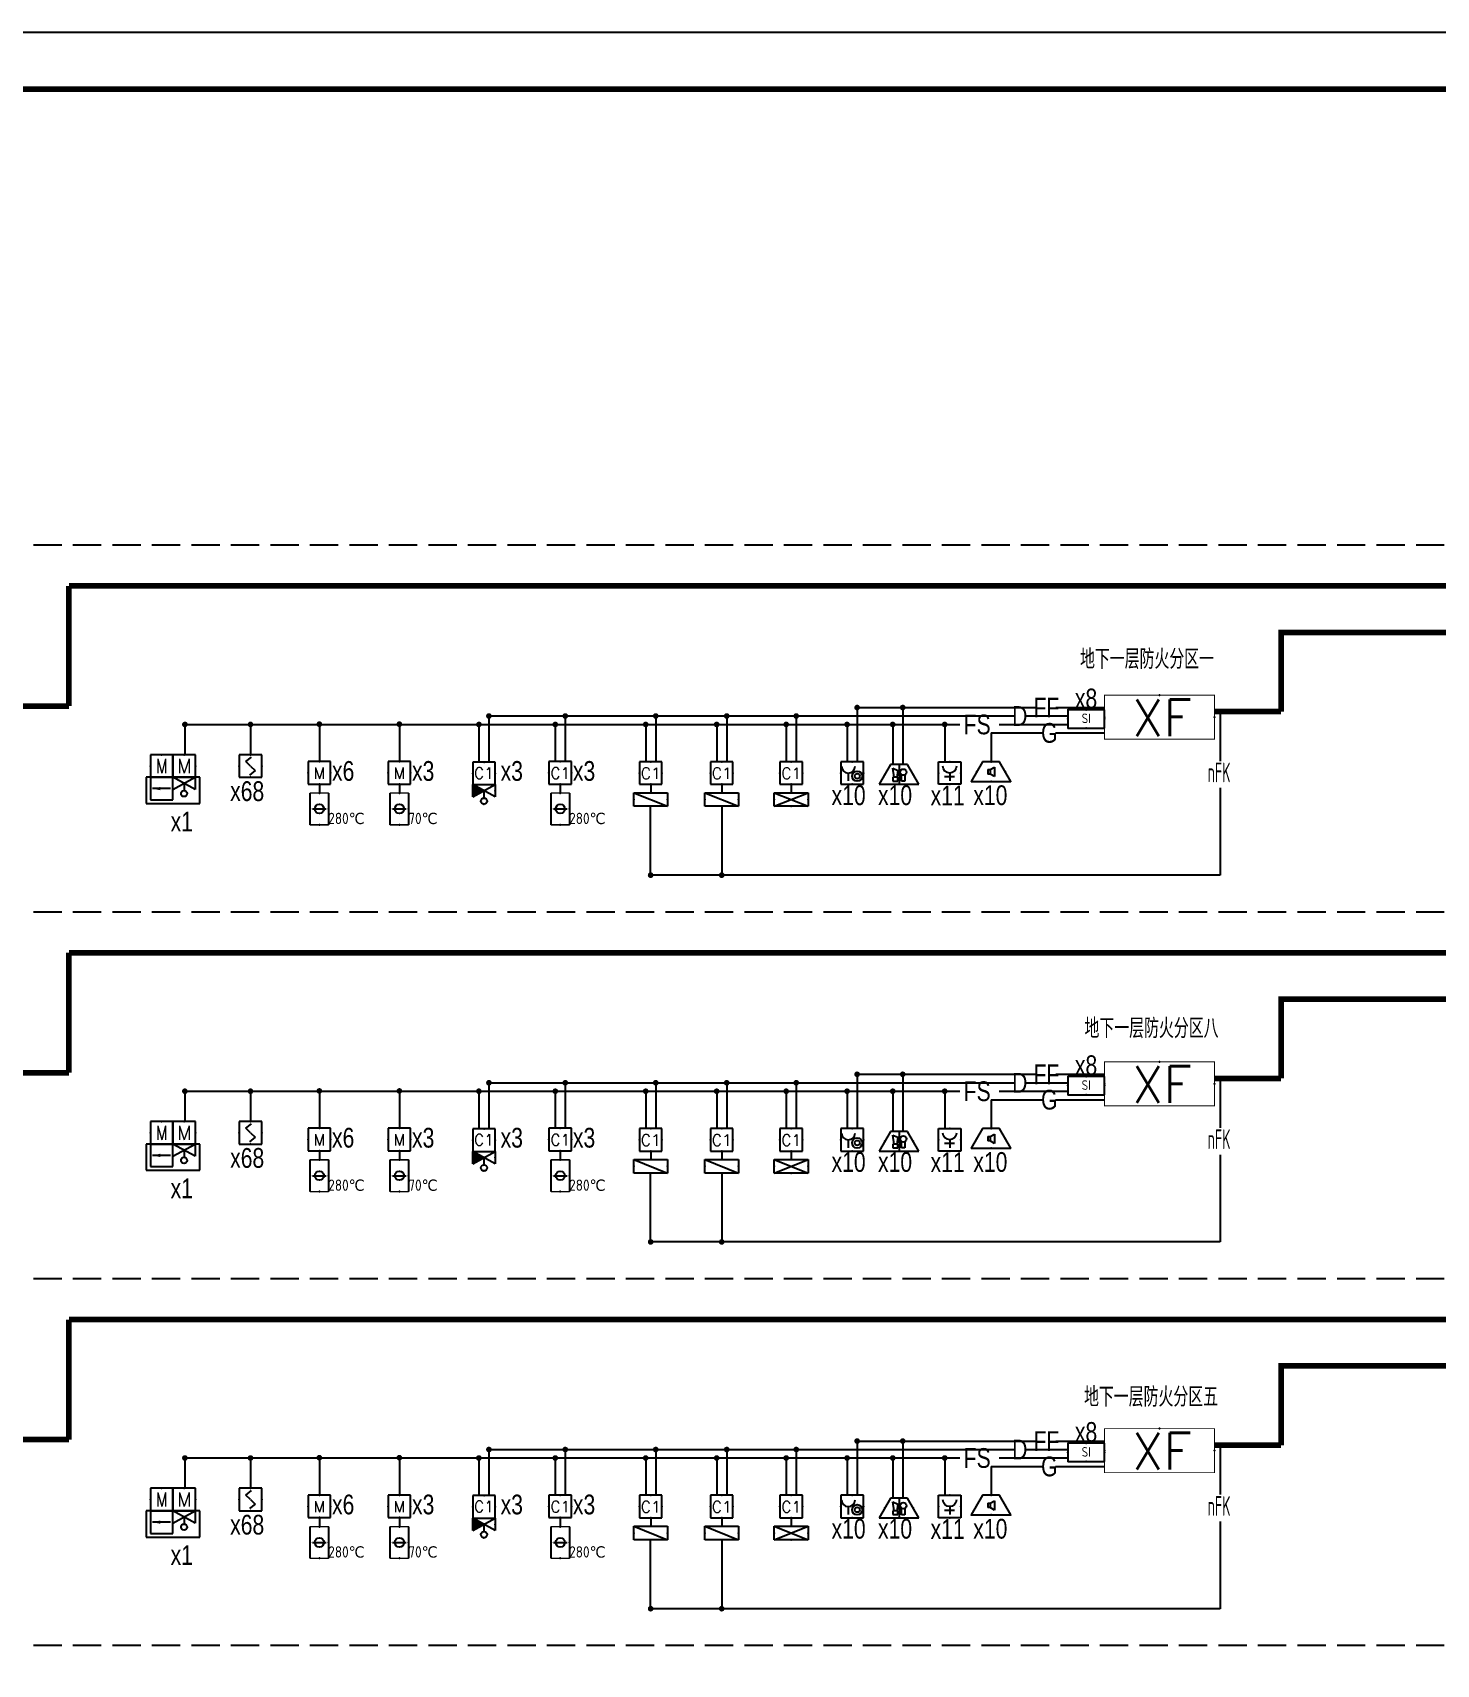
# Model space of a CAD drawing. Extents: x 169898 to 274998, y 61454 to 361069.
# Drawn here: x 204984 to 229860, y 232895 to 261813 of the extents above; entities that cross this region are included whole.
import ezdxf
from ezdxf.enums import TextEntityAlignment as Align

# ---------------------------------------------------------------- set-up
doc = ezdxf.new("R2010")
doc.units = 0
doc.header["$LTSCALE"] = 1000
doc.header["$MEASUREMENT"] = 0
doc.linetypes.add('CONTINOUS', pattern=[0])
doc.linetypes.add('DASH', pattern=[0.35, 0.25, -0.1])
doc.layers.get('0').update_dxf_attribs({"linetype": 'CONTINUOUS'})
for name, color, linetype in [('EQUIP-消防', 3, 'CONTINUOUS'), ('EQUIP-箱柜', 3, 'CONTINUOUS'), ('LAYER1', 7, 'CONTINOUS'), ('SIG_TEXT', 7, 'CONTINUOUS'), ('TEL_TEXT', 3, 'CONTINUOUS'), ('TEL_TITLE', 7, 'CONTINUOUS'), ('WIRE-照明', 1, 'CONTINUOUS')]:
    doc.layers.add(name, color=color, linetype=linetype)
doc.styles.add('_HZTXT', font='ROS', dxfattribs={"width": 0.8, "bigfont": 'JD'})
doc.styles.add('_TCH_LABEL', font='COMPLEX', dxfattribs={"bigfont": 'GBCBIG'})
doc.styles.add('_TEL_DIM', font='SIMPLEX', dxfattribs={"width": 0.8, "height": 3.5, "bigfont": 'JD'})
doc.styles.get("Standard").update_dxf_attribs({"font": 'gbenor.shx', "bigfont": 'gbcbig.shx'})

# ---------------------------------------------------------------- blocks, each defined once
blk = doc.blocks.new('$equip$00001700')
for p, q in [((-0.5, 0.5), (-0.5, -0.5)), ((0.5, 0.5), (-0.5, 0.5)), ((-0.2, 0.2), (0.05, 0.4)), ((0, 0), (-0.2, 0.2)), ((0, 0), (0.2, -0.2)), ((0.5, -0.5), (0.5, 0.5)), ((-0.5, -0.5), (0.5, -0.5)), ((0.2, -0.2), (-0.05, -0.4))]:
    blk.add_line(p, q)
for p in [(-0.5, 0), (0, 0.5), (0.5, 0), (0, -0.5)]:
    blk.add_point(p)
at = {"flags": 1}
for tag, height, p in [('A', 0.00002, (0, 0)), ('B', 0.4, (0.75, -0.204))]:
    blk.add_attdef(tag, text='', height=height, dxfattribs=at).set_placement(p, align=Align.MIDDLE_CENTER)
blk = doc.blocks.new('$equip$00001711')
for p, q in [((-0.5, 1), (-0.5, 0)), ((0.5, 1), (-0.5, 1)), ((0.5, 0), (0.5, 1)), ((-0.5, 0), (0.5, 0)), ((-0.169, 0.5), (-0.169, 0.15))]:
    blk.add_line(p, q)
for radius in [0.226, 0.113]:
    blk.add_circle((0.227, 0.36), radius)
blk.add_arc((-0.169, 0.8), 0.3, 180, 0)
for p in [(0, 1), (-0.5, 0.5), (0, 0), (0.5, 0.5)]:
    blk.add_point(p)
at = {"flags": 1}
for tag, height, p in [('A', 0.00002, (0, 0)), ('B', 0.4, (0.759, 0.309))]:
    blk.add_attdef(tag, text='', height=height, dxfattribs=at).set_placement(p, align=Align.MIDDLE_CENTER)
blk = doc.blocks.new('$equip$00001712')
for p, q in [((-0.5, 1), (-0.5, 0)), ((0.5, 1), (-0.5, 1)), ((0.5, 0), (0.5, 1)), ((-0.5, 0), (0.5, 0)), ((-0.219, 0.331), (0.222, 0.331)), ((0, 0.5), (0, 0.15))]:
    blk.add_line(p, q)
blk.add_arc((0, 0.8), 0.3, 180, 0)
for p in [(0, 1), (-0.5, 0.5), (0, 0), (0.5, 0.5)]:
    blk.add_point(p)
at = {"flags": 1}
for tag, height, p in [('A', 0.00002, (0, 0)), ('B', 0.4, (0.726, 0.302))]:
    blk.add_attdef(tag, text='', height=height, dxfattribs=at).set_placement(p, align=Align.MIDDLE_CENTER)
blk = doc.blocks.new('A$C5F0073ED')
blk.add_point((351, 1))
at = {"layer": 'EQUIP-消防'}
for p, q in [((202, 350), (0, 1)), ((502, 350), (202, 350)), ((502, 350), (202, 350)), ((352, 350), (352, 0)), ((703, 1), (502, 350)), ((0, 1), (703, 1)), ((244, 285), (332, 245)), ((264, 125), (244, 285)), ((332, 125), (244, 125)), ((244, 125), (244, 57)), ((244, 57), (332, 57)), ((332, 245), (312, 125)), ((332, 57), (332, 125)), ((396, 56), (396, 170)), ((456, 56), (396, 56)), ((456, 170), (456, 56))]:
    blk.add_line(p, q, dxfattribs=at)
blk.add_circle((426, 216), 55.4, dxfattribs=at)
for p in [(352, 350), (101, 175), (602, 175)]:
    blk.add_point(p, dxfattribs=at)
at = {"color": 7, "style": '_TEL_DIM', "flags": 1}
blk.add_attdef('A', text='', height=0.01, dxfattribs=at).set_placement((351, 1), align=Align.MIDDLE_CENTER)
blk = doc.blocks.new('$equip$00002776')
for p, q in [((0.65, 0.65), (-0.65, 0.65)), ((-0.65, 0.65), (-0.65, 0)), ((0.65, 0), (0.65, 0.65)), ((-0.65, 0), (0.65, 0))]:
    blk.add_line(p, q)
at = {"const_width": 0.04}
blk.add_lwpolyline([(-0.65, 0.65), (-0.65, 0), (0.65, 0), (0.65, 0.65), (-0.65, 0.65), (-0.65, 0)], dxfattribs=at)
for p in [(0, 0.65), (-0.65, 0.325), (0, 0), (0.65, 0.325)]:
    blk.add_point(p)
at = {"color": 7}
blk.add_attdef('$TEXT$', text='', height=0.34, dxfattribs=at).set_placement((0.006, 0.343), align=Align.MIDDLE_CENTER)
at = {"color": 7, "flags": 1}
for tag, height, p in [('A', 0.00002, (0, 0)), ('B', 0.4, (0.905, 0.246))]:
    blk.add_attdef(tag, text='', height=height, dxfattribs=at).set_placement(p, align=Align.MIDDLE_CENTER)
blk = doc.blocks.new('$equip$00002677')
for p, q in [((-0.3, 0.699), (-0.703, 0)), ((0.3, 0.699), (-0.3, 0.699)), ((0.703, 0), (0.3, 0.699)), ((-0.703, 0), (0.703, 0)), ((-0.117, 0.421), (-0.117, 0.26)), ((-0.117, 0.421), (-0.036, 0.421)), ((-0.036, 0.26), (-0.117, 0.26)), ((-0.036, 0.421), (0.118, 0.503)), ((-0.036, 0.421), (-0.036, 0.26)), ((0.118, 0.173), (-0.036, 0.26)), ((0.118, 0.503), (0.118, 0.173))]:
    blk.add_line(p, q)
at = {"const_width": 0.04}
blk.add_lwpolyline([(-0.3, 0.699), (0.3, 0.699), (0.703, 0), (-0.703, 0), (-0.3, 0.699), (0.3, 0.699)], dxfattribs=at)
blk.add_lwpolyline([(-0.3, 0.699), (0.3, 0.699), (0.703, 0), (-0.703, 0), (-0.3, 0.699), (0.3, 0.699)], dxfattribs=at)
for p in [(0, 0.699), (-0.501, 0.349), (0, 0), (0.502, 0.349)]:
    blk.add_point(p)
at = {"color": 7, "flags": 1}
for tag, height, p in [('A', 0.00002, (0, 0)), ('B', 0.4, (0.961, 0.299))]:
    blk.add_attdef(tag, text='', height=height, dxfattribs=at).set_placement(p, align=Align.MIDDLE_CENTER)
blk = doc.blocks.new('$equip$00001424')
for p, q in [((-0.75, 0), (0.75, 0.6)), ((-0.75, 0.6), (0.75, 0)), ((0.75, 0.6), (-0.75, 0.6)), ((-0.75, 0.6), (-0.75, 0)), ((-0.75, 0), (0.75, 0)), ((0.75, 0), (0.75, 0.6))]:
    blk.add_line(p, q)
for p in [(-0.75, 0.3), (0, 0.6), (0, 0), (0.75, 0.3)]:
    blk.add_point(p)
at = {"style": '_TCH_LABEL', "flags": 9}
blk.add_attdef('A', (0, 0), '', height=0.00002, dxfattribs=at)
blk = doc.blocks.new('$equip_U$00000168(HT0578)')
at = {"color": 3}
for p, q in [((0.5, 1), (-0.5, 1)), ((-0.5, 1), (-0.5, 0)), ((0.5, 1), (-0.5, 1)), ((-0.5, 1), (-0.5, 0)), ((0.5, 0), (0.5, 1)), ((0.5, 0), (0.5, 1)), ((-0.5, 0), (0.5, 0)), ((-0.5, 0), (0.5, 0))]:
    blk.add_line(p, q, dxfattribs=at)
at = {"color": 3, "const_width": 0.0125}
for points in [[(-0.5, 1), (-0.5, 0)], [(0.5, 1), (-0.5, 1)], [(0.5, 0), (0.5, 1)], [(-0.5, 0), (0.5, 0)]]:
    blk.add_lwpolyline(points, dxfattribs=at)
for p in [(0, 1), (-0.5, 0.5), (0, 0), (0.5, 0.5)]:
    blk.add_point(p)
at = {"color": 7, "style": '_TEL_DIM'}
blk.add_attdef('$TEXT$', text='', height=0.5, dxfattribs=at).set_placement((0.004, 0.487), align=Align.MIDDLE_CENTER)
at = {"color": 7, "style": '_TEL_DIM', "flags": 1}
blk.add_attdef('A', text='', height=0.000025, dxfattribs=at).set_placement((0, 0), align=Align.MIDDLE_CENTER)
blk = doc.blocks.new('$equip_U$00000156(HT0578)')
at = {"color": 3}
for p, q in [((1, 1), (0, 1)), ((0, 1), (0, 0)), ((1, 0), (1, 1)), ((0, 0), (-1, 0)), ((-1, 0), (-1, -1)), ((0, 0), (1, 0)), ((1, 0), (0, 0)), ((0, 0), (0, -1)), ((0, -1), (0, 0)), ((1, -1), (1, 0)), ((-1, -1), (0, -1)), ((0, -1), (1, -1))]:
    blk.add_line(p, q, dxfattribs=at)
at = {"color": 3, "linetype": 'Continuous'}
for p, q in [((-0.99, 0), (-0.99, 0.54)), ((-0.99, 0.54), (0, 0)), ((0, 0.54), (-0.99, 0)), ((-0.495, 0.27), (-0.495, 0.585)), ((0, 0.54), (0, 0))]:
    blk.add_line(p, q, dxfattribs=at)
at = {"color": 7}
blk.add_line((0.1, 0.5), (0.9, 0.5), dxfattribs=at)
at = {"color": 4, "linetype": 'DASH'}
blk.add_lwpolyline([(-1.188, 0), (1.188, 0), (1.188, 1.159), (-1.188, 1.159)], close=True, dxfattribs=at)
at = {"color": 3}
blk.add_lwpolyline([(-1, 0), (1, 0), (1, 0), (-1, 0)], close=True, dxfattribs=at)
at = {"color": 3, "linetype": 'Continuous'}
blk.add_circle((-0.495, 0.72), 0.135, dxfattribs=at)
for p in [(-0.99, 0), (1, 0), (-1, -0.5), (1, -0.5), (-0.5, -1), (0, -1), (0.5, -1)]:
    blk.add_point(p)
at = {"color": 7}
blk.add_solid([(0.9, 0.5), (0.551, 0.575), (0.551, 0.425)], dxfattribs=at)
at = {"color": 7, "style": '_TEL_DIM', "flags": 1}
blk.add_attdef('A', text='', height=0.000025, dxfattribs=at).set_placement((0, 0), align=Align.MIDDLE_CENTER)
at = {"color": 7, "style": '_TEL_DIM'}
blk.add_attdef('$TEXT$', text='', height=0.627, dxfattribs=at).set_placement((-0.503, -0.5), align=Align.MIDDLE_CENTER)
at = {"color": 3, "style": '_TEL_DIM', "width": 0.8}
blk.add_attdef('M', text='', height=0.627, dxfattribs=at).set_placement((0.497, -0.5), align=Align.MIDDLE_CENTER)
blk = doc.blocks.new('$equip_U$00000169(HT0578)')
at = {"color": 1}
for p, q in [((0.5, 1), (-0.5, 1)), ((-0.5, 1), (-0.5, 0)), ((0.5, 1), (-0.5, 1)), ((-0.5, 1), (-0.5, 0)), ((0.5, 0), (0.5, 1)), ((0.5, 0), (0.5, 1)), ((-0.5, 0), (0.5, 0)), ((-0.5, 0), (0.5, 0))]:
    blk.add_line(p, q, dxfattribs=at)
at = {"color": 1, "const_width": 0.0125}
for points in [[(-0.5, 1), (-0.5, 0)], [(0.5, 1), (-0.5, 1)], [(0.5, 0), (0.5, 1)], [(-0.5, 0), (0.5, 0)]]:
    blk.add_lwpolyline(points, dxfattribs=at)
for p in [(0, 1), (-0.5, 0.5), (0, 0), (0.5, 0.5)]:
    blk.add_point(p)
at = {"color": 7, "style": '_TEL_DIM'}
blk.add_attdef('$TEXT$', text='', height=0.5, dxfattribs=at).set_placement((0.004, 0.487), align=Align.MIDDLE_CENTER)
at = {"color": 7, "style": '_TEL_DIM', "flags": 1}
blk.add_attdef('A', text='', height=0.000025, dxfattribs=at).set_placement((0, 0), align=Align.MIDDLE_CENTER)
blk = doc.blocks.new('$equip$00002402')
at = {"lineweight": 20}
for p, q in [((0.322, 0.558), (-0.328, 0.558)), ((-0.328, -0.558), (0.322, -0.558))]:
    blk.add_line(p, q, dxfattribs=at)
for p, q in [((-0.328, -0.558), (-0.328, 0.558)), ((-0.242, 0), (0, 0)), ((0, 0), (0.242, 0)), ((0.322, 0.558), (0.322, -0.558))]:
    blk.add_line(p, q)
at = {"const_width": 0.04}
for points in [[(-0.328, -0.558), (-0.328, 0.558)], [(-0.328, 0.558), (0.322, 0.558), (0.322, -0.558), (-0.328, -0.558), (-0.328, 0.558), (0.322, 0.558)]]:
    blk.add_lwpolyline(points, dxfattribs=at)
blk.add_circle((-0.003, 0), 0.164)
for p in [(-0.328, 0), (-0.003, 0.558), (0.322, 0), (-0.003, -0.558)]:
    blk.add_point(p)
at = {"color": 7, "style": '_TEL_DIM', "flags": 1}
blk.add_attdef('A', text='', height=0.00002, dxfattribs=at).set_placement((0, 0), align=Align.MIDDLE_CENTER)
at = {"color": 7}
blk.add_attdef('$TEXT$', text='', height=0.4, dxfattribs=at).set_placement((0.832, -0.336), align=Align.MIDDLE_CENTER)
blk = doc.blocks.new('$equip$00002403')
for p, q in [((-0.328, -0.558), (-0.328, 0.558)), ((-0.242, 0), (0, 0)), ((0, 0), (0.242, 0)), ((0.322, 0.558), (0.322, -0.558))]:
    blk.add_line(p, q)
at = {"lineweight": 20}
for p, q in [((0.322, 0.558), (-0.328, 0.558)), ((-0.328, -0.558), (0.322, -0.558))]:
    blk.add_line(p, q, dxfattribs=at)
at = {"const_width": 0.04}
for points in [[(-0.328, 0.558), (0.322, 0.558), (0.322, -0.558), (-0.328, -0.558), (-0.328, 0.558), (0.322, 0.558)], [(-0.328, -0.558), (-0.328, 0.558)]]:
    blk.add_lwpolyline(points, dxfattribs=at)
blk.add_circle((-0.003, 0), 0.164)
for p in [(-0.328, 0), (-0.003, 0.558), (0.322, 0), (-0.003, -0.558)]:
    blk.add_point(p)
at = {"color": 7, "style": '_TEL_DIM', "flags": 1}
blk.add_attdef('A', text='', height=0.00002, dxfattribs=at).set_placement((0, 0), align=Align.MIDDLE_CENTER)
at = {"color": 7}
blk.add_attdef('$TEXT$', text='', height=0.4, dxfattribs=at).set_placement((0.957, -0.336), align=Align.MIDDLE_CENTER)
blk = doc.blocks.new('$equip_U$00000377(HT0787)')
at = {"const_width": 0.0125}
blk.add_lwpolyline([(-0.75, 0.6), (0.75, 0.6), (0.75, 0), (-0.75, 0), (-0.75, 0.6)], dxfattribs=at)
for p in [(0, 0.6), (-0.75, 0.3), (0.75, 0.3)]:
    blk.add_point(p)
at = {"color": 7, "style": '_TEL_DIM'}
blk.add_attdef('$TEXT$', text='', height=0.5, dxfattribs=at).set_placement((0.034, 0.291), align=Align.MIDDLE_CENTER)
at = {"color": 7, "style": '_TEL_DIM', "flags": 1}
for tag in ['A', 'REMARK']:
    blk.add_attdef(tag, text='', height=0.000025, dxfattribs=at).set_placement((0, 0), align=Align.MIDDLE_CENTER)
blk = doc.blocks.new('$equip_U$00000169(HT0787)')
at = {"color": 1}
for p, q in [((0.5, 1), (-0.5, 1)), ((-0.5, 1), (-0.5, 0)), ((0.5, 1), (-0.5, 1)), ((-0.5, 1), (-0.5, 0)), ((0.5, 0), (0.5, 1)), ((0.5, 0), (0.5, 1)), ((-0.5, 0), (0.5, 0)), ((-0.5, 0), (0.5, 0))]:
    blk.add_line(p, q, dxfattribs=at)
at = {"color": 1, "const_width": 0.0125}
for points in [[(-0.5, 1), (-0.5, 0)], [(0.5, 1), (-0.5, 1)], [(0.5, 0), (0.5, 1)], [(-0.5, 0), (0.5, 0)]]:
    blk.add_lwpolyline(points, dxfattribs=at)
for p in [(0, 1), (-0.5, 0.5), (0, 0), (0.5, 0.5)]:
    blk.add_point(p)
at = {"color": 7, "style": '_TEL_DIM'}
blk.add_attdef('$TEXT$', text='', height=0.5, dxfattribs=at).set_placement((0.004, 0.487), align=Align.MIDDLE_CENTER)
at = {"color": 7, "style": '_TEL_DIM', "flags": 1}
blk.add_attdef('A', text='', height=0.000025, dxfattribs=at).set_placement((0, 0), align=Align.MIDDLE_CENTER)
blk = doc.blocks.new('$equip_U$00000182(HT0787)')
at = {"color": 2}
for p, q in [((0.501, 1.545), (-0.499, 1)), ((-0.499, 1.545), (0.501, 1)), ((-0.499, 1), (-0.499, 1.545)), ((0.001, 1.273), (0.001, 1.591)), ((0.501, 1.545), (0.501, 1))]:
    blk.add_line(p, q, dxfattribs=at)
at = {"color": 1}
for p, q in [((-0.501, 1), (-0.501, 0)), ((0.499, 1), (-0.501, 1)), ((-0.501, 1), (-0.501, 0)), ((0.499, 1), (-0.501, 1)), ((0.499, 0), (0.499, 1)), ((0.499, 0), (0.499, 1)), ((-0.501, 0), (0.499, 0)), ((-0.501, 0), (0.499, 0))]:
    blk.add_line(p, q, dxfattribs=at)
at = {"color": 1, "const_width": 0.0125}
for points in [[(0.499, 1), (-0.501, 1)], [(-0.501, 1), (-0.501, 0)], [(0.499, 0), (0.499, 1)], [(-0.501, 0), (0.499, 0)]]:
    blk.add_lwpolyline(points, dxfattribs=at)
at = {"color": 2}
blk.add_circle((0.001, 1.727), 0.136, dxfattribs=at)
for p in [(0.001, 1.864), (-0.499, 1.273), (0.501, 1.273), (-0.501, 0.5), (-0.001, 0), (0.499, 0.5)]:
    blk.add_point(p)
blk.add_solid([(0.001, 1.273), (0.501, 1), (0.501, 1.545)], dxfattribs=at)
at = {"color": 7, "style": '_TEL_DIM'}
blk.add_attdef('$TEXT$', text='', height=0.5, dxfattribs=at).set_placement((0.003, 0.487), align=Align.MIDDLE_CENTER)
at = {"color": 7, "style": '_TEL_DIM', "flags": 1}
blk.add_attdef('A', text='', height=0.000025, dxfattribs=at).set_placement((0, 0), align=Align.MIDDLE_CENTER)
blk = doc.blocks.new('$equip$00001416')
for p, q in [((0.75, 0.6), (-0.75, 0.6)), ((-0.75, 0), (0.75, 0.6)), ((-0.75, 0.6), (-0.75, 0)), ((-0.75, 0), (0.75, 0)), ((0.75, 0), (0.75, 0.6))]:
    blk.add_line(p, q)
for p in [(-0.75, 0.3), (0, 0.6), (0, 0), (0.75, 0.3)]:
    blk.add_point(p)
at = {"style": '_TCH_LABEL', "flags": 9}
blk.add_attdef('A', (0, 0), '', height=0.00002, dxfattribs=at)

msp = doc.modelspace()

# ---------------------------------------------------------------- linework, layer by layer
at = {"layer": 'LAYER1', "linetype": 'DASH', "ltscale": 2}
for p, q in [((174899, 252733), (265998, 252733)), ((174899, 246233), (265998, 246233)), ((174899, 239733), (265998, 239733)), ((174899, 233233), (265998, 233233))]:
    msp.add_line(p, q, dxfattribs=at)
at = {"layer": 'SIG_TEXT', "const_width": 50}
for points in [[(219620, 249852, -1), (219570, 249852, -1)], [(220428, 249852, -1), (220378, 249852, -1)], [(207707, 249552, -1), (207657, 249552, -1)], [(208870, 249552, -1), (208820, 249552, -1)], [(210090, 249557, -1), (210040, 249557, -1)], [(211508, 249557, -1), (211458, 249557, -1)], [(212917, 249552, -1), (212867, 249552, -1)], [(213095, 249702, -1), (213045, 249702, -1)], [(214271, 249552, -1), (214221, 249552, -1)], [(214448, 249702, -1), (214398, 249702, -1)], [(215873, 249552, -1), (215823, 249552, -1)], [(216051, 249702, -1), (216001, 249702, -1)], [(217131, 249552, -1), (217081, 249552, -1)], [(217309, 249702, -1), (217259, 249702, -1)], [(218363, 249552, -1), (218313, 249552, -1)], [(218541, 249702, -1), (218491, 249702, -1)], [(219442, 249552, -1), (219392, 249552, -1)], [(220251, 249552, -1), (220201, 249552, -1)], [(221172, 249552, -1), (221122, 249552, -1)], [(215961, 246881, -1), (215911, 246881, -1)], [(217220, 246881, -1), (217170, 246881, -1)], [(213095, 243202, -1), (213045, 243202, -1)], [(214448, 243202, -1), (214398, 243202, -1)], [(216051, 243202, -1), (216001, 243202, -1)], [(217309, 243202, -1), (217259, 243202, -1)], [(218541, 243202, -1), (218491, 243202, -1)], [(219620, 243352, -1), (219570, 243352, -1)], [(220428, 243352, -1), (220378, 243352, -1)], [(207707, 243052, -1), (207657, 243052, -1)], [(208870, 243052, -1), (208820, 243052, -1)], [(210090, 243057, -1), (210040, 243057, -1)], [(211508, 243057, -1), (211458, 243057, -1)], [(212917, 243052, -1), (212867, 243052, -1)], [(214271, 243052, -1), (214221, 243052, -1)], [(215873, 243052, -1), (215823, 243052, -1)], [(217131, 243052, -1), (217081, 243052, -1)], [(218363, 243052, -1), (218313, 243052, -1)], [(219442, 243052, -1), (219392, 243052, -1)], [(220251, 243052, -1), (220201, 243052, -1)], [(221172, 243052, -1), (221122, 243052, -1)], [(215961, 240381, -1), (215911, 240381, -1)], [(217220, 240381, -1), (217170, 240381, -1)], [(219620, 236852, -1), (219570, 236852, -1)], [(220428, 236852, -1), (220378, 236852, -1)], [(207707, 236552, -1), (207657, 236552, -1)], [(208870, 236552, -1), (208820, 236552, -1)], [(210090, 236557, -1), (210040, 236557, -1)], [(211508, 236557, -1), (211458, 236557, -1)], [(212917, 236552, -1), (212867, 236552, -1)], [(213095, 236702, -1), (213045, 236702, -1)], [(214271, 236552, -1), (214221, 236552, -1)], [(214448, 236702, -1), (214398, 236702, -1)], [(215873, 236552, -1), (215823, 236552, -1)], [(216051, 236702, -1), (216001, 236702, -1)], [(217131, 236552, -1), (217081, 236552, -1)], [(217309, 236702, -1), (217259, 236702, -1)], [(218363, 236552, -1), (218313, 236552, -1)], [(218541, 236702, -1), (218491, 236702, -1)], [(219442, 236552, -1), (219392, 236552, -1)], [(220251, 236552, -1), (220201, 236552, -1)], [(221172, 236552, -1), (221122, 236552, -1)], [(215961, 233881, -1), (215911, 233881, -1)], [(217220, 233881, -1), (217170, 233881, -1)]]:
    msp.add_lwpolyline(points, format="xyb", close=True, dxfattribs=at)
at = {"layer": 'TEL_TITLE'}
msp.add_lwpolyline([(169898, 202413), (274998, 202413), (274998, 261813), (169898, 261813)], close=True, dxfattribs=at)
at = {"layer": 'TEL_TITLE', "const_width": 100}
msp.add_lwpolyline([(172398, 203413), (273998, 203413), (273998, 260813), (172398, 260813)], close=True, dxfattribs=at)
at = {"layer": 'WIRE-照明', "linetype": 'ByBlock'}
for p, q in [((219595, 249852), (222759, 249852)), ((223117, 249852), (223977, 249852)), ((213070, 249702), (222376, 249702)), ((222580, 249702), (223327, 249702)), ((226026, 249779), (226026, 248904)), ((207682, 249552), (221413, 249552)), ((221968, 249402), (222897, 249402)), ((222111, 249552), (223327, 249552)), ((223110, 249402), (223977, 249402)), ((226026, 248427), (226026, 246881)), ((215936, 246881), (215936, 248102)), ((217195, 248102), (217195, 246881)), ((226026, 246881), (215936, 246881)), ((213070, 243202), (222376, 243202)), ((219595, 243352), (222759, 243352)), ((222580, 243202), (223327, 243202)), ((223117, 243352), (223977, 243352)), ((226026, 243279), (226026, 242404)), ((207682, 243052), (221413, 243052)), ((222111, 243052), (223327, 243052)), ((221968, 242902), (222897, 242902)), ((223110, 242902), (223977, 242902)), ((226026, 241927), (226026, 240381)), ((215936, 240381), (215936, 241602)), ((217195, 241602), (217195, 240381)), ((226026, 240381), (215936, 240381)), ((219595, 236852), (222759, 236852)), ((223117, 236852), (223977, 236852)), ((207682, 236552), (221413, 236552)), ((213070, 236702), (222376, 236702)), ((222111, 236552), (223327, 236552)), ((222580, 236702), (223327, 236702)), ((226026, 236779), (226026, 235904)), ((221968, 236402), (222897, 236402)), ((223110, 236402), (223977, 236402)), ((226026, 235427), (226026, 233881)), ((215936, 233881), (215936, 235102)), ((217195, 235102), (217195, 233881)), ((226026, 233881), (215936, 233881))]:
    msp.add_line(p, q, dxfattribs=at)
at = {"layer": 'WIRE-照明'}
for p, q in [((219595, 249852), (219595, 248891)), ((220403, 249852), (220403, 248841)), ((213070, 249702), (213070, 248891)), ((214423, 249702), (214423, 248891)), ((216026, 249702), (216026, 248891)), ((217284, 249702), (217284, 248891)), ((218516, 249702), (218516, 248891)), ((207682, 249552), (207682, 249015)), ((208845, 249552), (208845, 249015)), ((210065, 249557), (210065, 248895)), ((211483, 249557), (211483, 248895)), ((212892, 249552), (212892, 248891)), ((214246, 249552), (214246, 248891)), ((215848, 249552), (215848, 248891)), ((217106, 249552), (217106, 248891)), ((218338, 249552), (218338, 248891)), ((219417, 249552), (219417, 248891)), ((220226, 249552), (220226, 248841)), ((221147, 249552), (221147, 248891)), ((221968, 249402), (221968, 248891)), ((210065, 248495), (210065, 248334)), ((211483, 248495), (211483, 248334)), ((214334, 248495), (214334, 248334)), ((215937, 248491), (215937, 248342)), ((217195, 248491), (217195, 248342)), ((218427, 248491), (218427, 248342)), ((213070, 243202), (213070, 242391)), ((214423, 243202), (214423, 242391)), ((216026, 243202), (216026, 242391)), ((217284, 243202), (217284, 242391)), ((218516, 243202), (218516, 242391)), ((219595, 243352), (219595, 242391)), ((220403, 243352), (220403, 242341)), ((207682, 243052), (207682, 242515)), ((208845, 243052), (208845, 242515)), ((210065, 243057), (210065, 242395)), ((211483, 243057), (211483, 242395)), ((212892, 243052), (212892, 242391)), ((214246, 243052), (214246, 242391)), ((215848, 243052), (215848, 242391)), ((217106, 243052), (217106, 242391)), ((218338, 243052), (218338, 242391)), ((219417, 243052), (219417, 242391)), ((220226, 243052), (220226, 242341)), ((221147, 243052), (221147, 242391)), ((221968, 242902), (221968, 242391)), ((210065, 241995), (210065, 241834)), ((211483, 241995), (211483, 241834)), ((214334, 241995), (214334, 241834)), ((215937, 241991), (215937, 241842)), ((217195, 241991), (217195, 241842)), ((218427, 241991), (218427, 241842)), ((219595, 236852), (219595, 235891)), ((220403, 236852), (220403, 235841)), ((207682, 236552), (207682, 236015)), ((208845, 236552), (208845, 236015)), ((210065, 236557), (210065, 235895)), ((211483, 236557), (211483, 235895)), ((212892, 236552), (212892, 235891)), ((213070, 236702), (213070, 235891)), ((214246, 236552), (214246, 235891)), ((214423, 236702), (214423, 235891)), ((215848, 236552), (215848, 235891)), ((216026, 236702), (216026, 235891)), ((217106, 236552), (217106, 235891)), ((217284, 236702), (217284, 235891)), ((218338, 236552), (218338, 235891)), ((218516, 236702), (218516, 235891)), ((219417, 236552), (219417, 235891)), ((220226, 236552), (220226, 235841)), ((221147, 236552), (221147, 235891)), ((221968, 236402), (221968, 235891)), ((210065, 235495), (210065, 235334)), ((211483, 235495), (211483, 235334)), ((214334, 235495), (214334, 235334)), ((215937, 235491), (215937, 235342)), ((217195, 235491), (217195, 235342)), ((218427, 235491), (218427, 235342))]:
    msp.add_line(p, q, dxfattribs=at)
at = {"layer": 'WIRE-照明', "const_width": 100}
for points in [[(205626, 249878), (205626, 252006)], [(205626, 252006), (254762, 252006)], [(227108, 249779), (227108, 251184), (254762, 251184)], [(205626, 249878), (204445, 249878)], [(227108, 249779), (225927, 249779)], [(205626, 243378), (205626, 245506)], [(205626, 245506), (254762, 245506)], [(205626, 245506), (254762, 245506)], [(227108, 243279), (227108, 244684), (254762, 244684)], [(205626, 243378), (204445, 243378)], [(227108, 243279), (225927, 243279)], [(205626, 236878), (205626, 239006)], [(205626, 239006), (254762, 239006)], [(205626, 239006), (254762, 239006)], [(227108, 236779), (227108, 238184), (254762, 238184)], [(205626, 236878), (204445, 236878)], [(227108, 236779), (225927, 236779)]]:
    msp.add_lwpolyline(points, dxfattribs=at)

# ---------------------------------------------------------------- block references
for p in [(219986, 248491), (219986, 241991), (219986, 235491)]:
    msp.add_blockref('A$C5F0073ED', p)
at = {"layer": 'EQUIP-消防'}
for name, p, xscale, yscale, zscale, values in [('$equip_U$00000377(HT0787)', (224952, 249292), 1300, 1300, 1300, {'$TEXT$': 'XF'}), ('$equip$00002776', (223652, 249489), 500, 500, 500, {'$TEXT$': 'SI'}), ('$equip_U$00000168(HT0578)', (210065, 248495), 400, 400, 400, {'$TEXT$': 'M'}), ('$equip_U$00000168(HT0578)', (211483, 248495), 400, 400, 400, {'$TEXT$': 'M'}), ('$equip_U$00000169(HT0787)', (214334, 248495), 400, 400, 400, {'$TEXT$': 'C1'}), ('$equip_U$00000169(HT0578)', (215937, 248491), 400, 400, 400, {'$TEXT$': 'C1'}), ('$equip_U$00000169(HT0578)', (217195, 248491), 400, 400, 400, {'$TEXT$': 'C1'}), ('$equip_U$00000169(HT0578)', (218427, 248491), 400, 400, 400, {'$TEXT$': 'C1'}), ('$equip$00002403', (210067, 248055), 500, 500, 500, {'$TEXT$': '280℃'}), ('$equip$00002402', (211485, 248055), 500, 500, 500, {'$TEXT$': '70℃'}), ('$equip$00002403', (214336, 248055), 500, 500, 500, {'$TEXT$': '280℃'}), ('$equip_U$00000377(HT0787)', (224952, 242792), 1300, 1300, 1300, {'$TEXT$': 'XF'}), ('$equip$00002776', (223652, 242989), 500, 500, 500, {'$TEXT$': 'SI'}), ('$equip_U$00000168(HT0578)', (210065, 241995), 400, 400, 400, {'$TEXT$': 'M'}), ('$equip_U$00000168(HT0578)', (211483, 241995), 400, 400, 400, {'$TEXT$': 'M'}), ('$equip_U$00000169(HT0787)', (214334, 241995), 400, 400, 400, {'$TEXT$': 'C1'}), ('$equip_U$00000169(HT0578)', (215937, 241991), 400, 400, 400, {'$TEXT$': 'C1'}), ('$equip_U$00000169(HT0578)', (217195, 241991), 400, 400, 400, {'$TEXT$': 'C1'}), ('$equip_U$00000169(HT0578)', (218427, 241991), 400, 400, 400, {'$TEXT$': 'C1'}), ('$equip$00002403', (210067, 241555), 500, 500, 500, {'$TEXT$': '280℃'}), ('$equip$00002402', (211485, 241555), 500, 500, 500, {'$TEXT$': '70℃'}), ('$equip$00002403', (214336, 241555), 500, 500, 500, {'$TEXT$': '280℃'}), ('$equip_U$00000377(HT0787)', (224952, 236292), 1300, 1300, 1300, {'$TEXT$': 'XF'}), ('$equip$00002776', (223652, 236489), 500, 500, 500, {'$TEXT$': 'SI'}), ('$equip_U$00000168(HT0578)', (210065, 235495), 400, 400, 400, {'$TEXT$': 'M'}), ('$equip_U$00000168(HT0578)', (211483, 235495), 400, 400, 400, {'$TEXT$': 'M'}), ('$equip_U$00000169(HT0787)', (214334, 235495), 400, 400, 400, {'$TEXT$': 'C1'}), ('$equip_U$00000169(HT0578)', (215937, 235491), 400, 400, 400, {'$TEXT$': 'C1'}), ('$equip_U$00000169(HT0578)', (217195, 235491), 400, 400, 400, {'$TEXT$': 'C1'}), ('$equip_U$00000169(HT0578)', (218427, 235491), 400, 400, 400, {'$TEXT$': 'C1'}), ('$equip$00002403', (210067, 235055), 500, 500, 500, {'$TEXT$': '280℃'}), ('$equip$00002402', (211485, 235055), 500, 500, 500, {'$TEXT$': '70℃'}), ('$equip$00002403', (214336, 235055), 500, 500, 500, {'$TEXT$': '280℃'})]:
    msp.add_blockref(name, p, dxfattribs=dict(at, xscale=xscale, yscale=yscale, zscale=zscale)).add_auto_attribs(values)
ref = msp.add_blockref('$equip_U$00000156(HT0578)', (207470, 248615), dxfattribs=dict(at, xscale=400, yscale=400, zscale=400, rotation=180))
ref.add_attrib('M', 'M', dxfattribs={"layer": '0', "color": 3, "height": 251, "style": '_TEL_DIM', "width": 0.8}).set_placement((207272, 248815), align=Align.MIDDLE_CENTER)
ref.add_attrib('$TEXT$', 'M', dxfattribs={"layer": '0', "color": 7, "height": 251, "style": '_TEL_DIM'}).set_placement((207672, 248815), align=Align.MIDDLE_CENTER)
for name, p, xscale, yscale, zscale in [('$equip$00001700', (208845, 248815), 400, 400, 400), ('$equip$00002677', (221968, 248542), 500, 500, 500), ('$equip$00001700', (208845, 242315), 400, 400, 400), ('$equip$00002677', (221968, 242042), 500, 500, 500), ('$equip$00001700', (208845, 235815), 400, 400, 400), ('$equip$00002677', (221968, 235542), 500, 500, 500)]:
    msp.add_blockref(name, p, dxfattribs=dict(at, xscale=xscale, yscale=yscale, zscale=zscale))
ref = msp.add_blockref('$equip_U$00000182(HT0787)', (212983, 248885), dxfattribs=dict(at, xscale=400, yscale=400, zscale=400, rotation=180))
ref.add_attrib('$TEXT$', 'C1', dxfattribs={"layer": '0', "color": 7, "height": 200, "style": '_TEL_DIM'}).set_placement((212982, 248690), align=Align.MIDDLE_CENTER)
at = {"layer": 'EQUIP-消防', "linetype": 'ByBlock', "yscale": 400, "zscale": 400}
for name, p, xscale in [('$equip$00001711', (219506, 248491), 400), ('$equip$00001712', (221235, 248491), -400), ('$equip$00001711', (219506, 241991), 400), ('$equip$00001712', (221235, 241991), -400), ('$equip$00001711', (219506, 235491), 400), ('$equip$00001712', (221235, 235491), -400)]:
    msp.add_blockref(name, p, dxfattribs=dict(at, xscale=xscale))
at = {"layer": 'EQUIP-消防'}
ref = msp.add_blockref('$equip_U$00000156(HT0578)', (207470, 242115), dxfattribs=dict(at, xscale=400, yscale=400, zscale=400, rotation=180))
ref.add_attrib('M', 'M', dxfattribs={"layer": '0', "color": 3, "height": 251, "style": '_TEL_DIM', "width": 0.8}).set_placement((207272, 242315), align=Align.MIDDLE_CENTER)
ref.add_attrib('$TEXT$', 'M', dxfattribs={"layer": '0', "color": 7, "height": 251, "style": '_TEL_DIM'}).set_placement((207672, 242315), align=Align.MIDDLE_CENTER)
ref = msp.add_blockref('$equip_U$00000182(HT0787)', (212983, 242385), dxfattribs=dict(at, xscale=400, yscale=400, zscale=400, rotation=180))
ref.add_attrib('$TEXT$', 'C1', dxfattribs={"layer": '0', "color": 7, "height": 200, "style": '_TEL_DIM'}).set_placement((212982, 242190), align=Align.MIDDLE_CENTER)
ref = msp.add_blockref('$equip_U$00000156(HT0578)', (207470, 235615), dxfattribs=dict(at, xscale=400, yscale=400, zscale=400, rotation=180))
ref.add_attrib('M', 'M', dxfattribs={"layer": '0', "color": 3, "height": 251, "style": '_TEL_DIM', "width": 0.8}).set_placement((207272, 235815), align=Align.MIDDLE_CENTER)
ref.add_attrib('$TEXT$', 'M', dxfattribs={"layer": '0', "color": 7, "height": 251, "style": '_TEL_DIM'}).set_placement((207672, 235815), align=Align.MIDDLE_CENTER)
ref = msp.add_blockref('$equip_U$00000182(HT0787)', (212983, 235885), dxfattribs=dict(at, xscale=400, yscale=400, zscale=400, rotation=180))
ref.add_attrib('$TEXT$', 'C1', dxfattribs={"layer": '0', "color": 7, "height": 200, "style": '_TEL_DIM'}).set_placement((212982, 235690), align=Align.MIDDLE_CENTER)
at = {"layer": 'EQUIP-箱柜', "xscale": -400, "yscale": 400, "zscale": 400, "rotation": 180}
for p in [(215937, 248342), (217195, 248342), (215937, 241842), (217195, 241842), (215937, 235342), (217195, 235342)]:
    msp.add_blockref('$equip$00001416', p, dxfattribs=at)
at = {"layer": 'EQUIP-箱柜', "linetype": 'ByBlock', "xscale": -400, "yscale": 400, "zscale": 400, "rotation": 180}
for p in [(218427, 248342), (218427, 241842), (218427, 235342)]:
    msp.add_blockref('$equip$00001424', p, dxfattribs=at)

# ---------------------------------------------------------------- texts
at = {"layer": 'SIG_TEXT', "style": '_HZTXT', "width": 0.8}
for s, p in [('x8', (223652, 250013)), ('D', (222477, 249702)), ('FF', (222949, 249852)), ('FS', (221722, 249552)), ('G', (223000, 249402)), ('x6', (210487, 248728)), ('x3', (211905, 248728)), ('x3', (213475, 248728)), ('x3', (214756, 248728)), ('x68', (208786, 248370)), ('x10', (219444, 248298)), ('x10', (220267, 248298)), ('x11', (221199, 248293)), ('x10', (221956, 248298)), ('x1', (207627, 247831)), ('FF', (222949, 243352)), ('x8', (223652, 243513)), ('FS', (221722, 243052)), ('D', (222477, 243202)), ('G', (223000, 242902)), ('x6', (210487, 242228)), ('x3', (211905, 242228)), ('x3', (213475, 242228)), ('x3', (214756, 242228)), ('x68', (208786, 241870)), ('x10', (219444, 241798)), ('x10', (220267, 241798)), ('x11', (221199, 241793)), ('x10', (221956, 241798)), ('x1', (207627, 241331)), ('x8', (223652, 237013)), ('D', (222477, 236702)), ('FF', (222949, 236852)), ('FS', (221722, 236552)), ('G', (223000, 236402)), ('x6', (210487, 235728)), ('x3', (211905, 235728)), ('x3', (213475, 235728)), ('x3', (214756, 235728)), ('x68', (208786, 235370)), ('x10', (219444, 235298)), ('x10', (220267, 235298)), ('x11', (221199, 235293)), ('x10', (221956, 235298)), ('x1', (207627, 234831))]:
    msp.add_text(s, height=350, dxfattribs=at).set_placement(p, align=Align.MIDDLE_CENTER)
at = {"layer": 'TEL_TEXT', "style": '_TEL_DIM', "width": 0.8}
for s, p in [('地下一层防火分区一', (223545, 250537)), ('地下一层防火分区八', (223624, 243993)), ('地下一层防火分区五', (223616, 237461))]:
    msp.add_text(s, height=347.3, dxfattribs=at).set_placement(p)
at = {"layer": 'TEL_TEXT', "width": 0.6}
for p in [(225806, 248526), (225806, 242026), (225806, 235526)]:
    msp.add_text('nFK', height=350, dxfattribs=at).set_placement(p)

doc.saveas('drawing.dxf')
